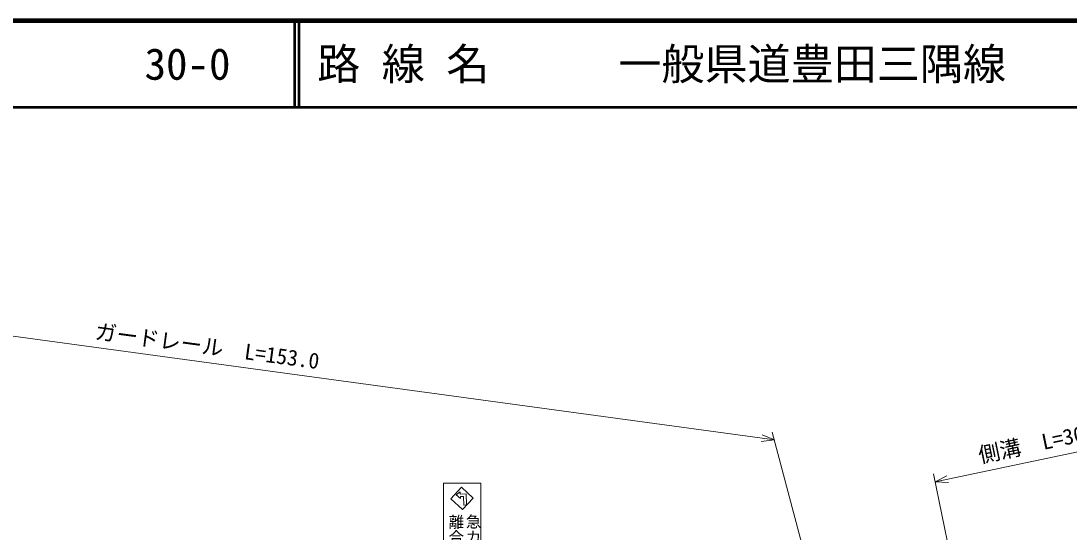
# Model space of a CAD drawing. Units: millimetres, scale not verified. Extents: x 40000 to 680000, y 20000 to 380000.
# Drawn here: x 145998 to 267648, y 320621 to 380000 of the extents above; entities that cross this region are included whole.
import ezdxf
from ezdxf.enums import TextEntityAlignment as Align

# ---------------------------------------------------------------- set-up
doc = ezdxf.new("R2010")
doc.units = ezdxf.units.MM
doc.header["$LTSCALE"] = 1000
for name, color, linetype, lineweight in [('M-STR-HTXT', 7, 'Continuous', 13), ('M-STR-STRC', 7, 'Continuous', 13), ('M-TTL', 2, 'Continuous', 140), ('M-TTL-LINE', 7, 'Continuous', 50), ('M-TTL-TXT', 7, 'Continuous', 13)]:
    doc.layers.add(name, color=color, linetype=linetype, lineweight=lineweight)
doc.styles.add('@ＭＳ ゴシック', font='')
doc.styles.add('ＭＳ ゴシック', font='')
doc.styles.get('@ＭＳ ゴシック').set_extended_font_data('@MS Gothic')
doc.styles.get('ＭＳ ゴシック').set_extended_font_data('MS Gothic')

msp = doc.modelspace()

# ---------------------------------------------------------------- linework, layer by layer
at = {"layer": 'M-STR-HTXT'}
for p, q in [((106133, 348702), (233445, 331335)), ((249144, 271715), (233207, 332239)), ((233445, 331335), (231905, 331141)), ((233445, 331335), (232013, 331934)), ((252094, 326450), (275898, 331446)), ((261989, 278061), (251903, 327384)), ((252094, 326450), (253479, 327150)), ((252094, 326450), (253644, 326367))]:
    msp.add_line(p, q, dxfattribs=at)
at = {"layer": 'M-STR-STRC'}
for p, q in [((195059, 326319), (199389, 326319)), ((195059, 326319), (195059, 315227)), ((199389, 315227), (199389, 326319)), ((197149, 325830), (195896, 324477)), ((196982, 325311), (196507, 324928)), ((196507, 324928), (197017, 324526)), ((196982, 325311), (196992, 325038)), ((197662, 325063), (196998, 325038)), ((198502, 324577), (197149, 325830)), ((197712, 323767), (197662, 325063)), ((195896, 324477), (197249, 323224)), ((197009, 324737), (197372, 324751)), ((197017, 324526), (197009, 324737)), ((197249, 323224), (198502, 324577)), ((197410, 323755), (197372, 324751)), ((197410, 323755), (197712, 323767))]:
    msp.add_line(p, q, dxfattribs=at)
at = {"layer": 'M-TTL'}
msp.add_line((680000, 380000), (40000, 380000), dxfattribs=at)
at = {"layer": 'M-TTL-LINE'}
for p, q in [((177750, 380000), (177750, 370000)), ((178250, 380000), (178250, 370000)), ((40000, 370000), (680000, 370000))]:
    msp.add_line(p, q, dxfattribs=at)

# ---------------------------------------------------------------- texts
at = {"layer": 'M-STR-HTXT', "style": 'ＭＳ ゴシック'}
msp.add_text('ガードレール\u3000L=153.0', height=1833, rotation=352.302, dxfattribs=at).set_placement((167426, 340759), align=Align.BOTTOM_CENTER)
msp.add_text('側溝\u3000L=305.0', height=1833, rotation=11.852, dxfattribs=at).set_placement((257456, 328087), align=Align.BOTTOM_LEFT)
at = {"layer": 'M-STR-STRC', "style": '@ＭＳ ゴシック'}
for s, p in [('離合注意', (195450, 322721)), ('急カーブ', (197456, 322738))]:
    msp.add_text(s, height=1320, rotation=270, dxfattribs=at).set_placement(p, align=Align.BOTTOM_LEFT)
at = {"layer": 'M-TTL-TXT', "style": 'ＭＳ ゴシック'}
for s, p in [('図面コード      30-0', (120380, 375000)), ('路 線 名      一般県道豊田三隅線', (180380, 375000))]:
    msp.add_text(s, height=3666, dxfattribs=at).set_placement(p, align=Align.MIDDLE_LEFT)

doc.saveas('drawing.dxf')
